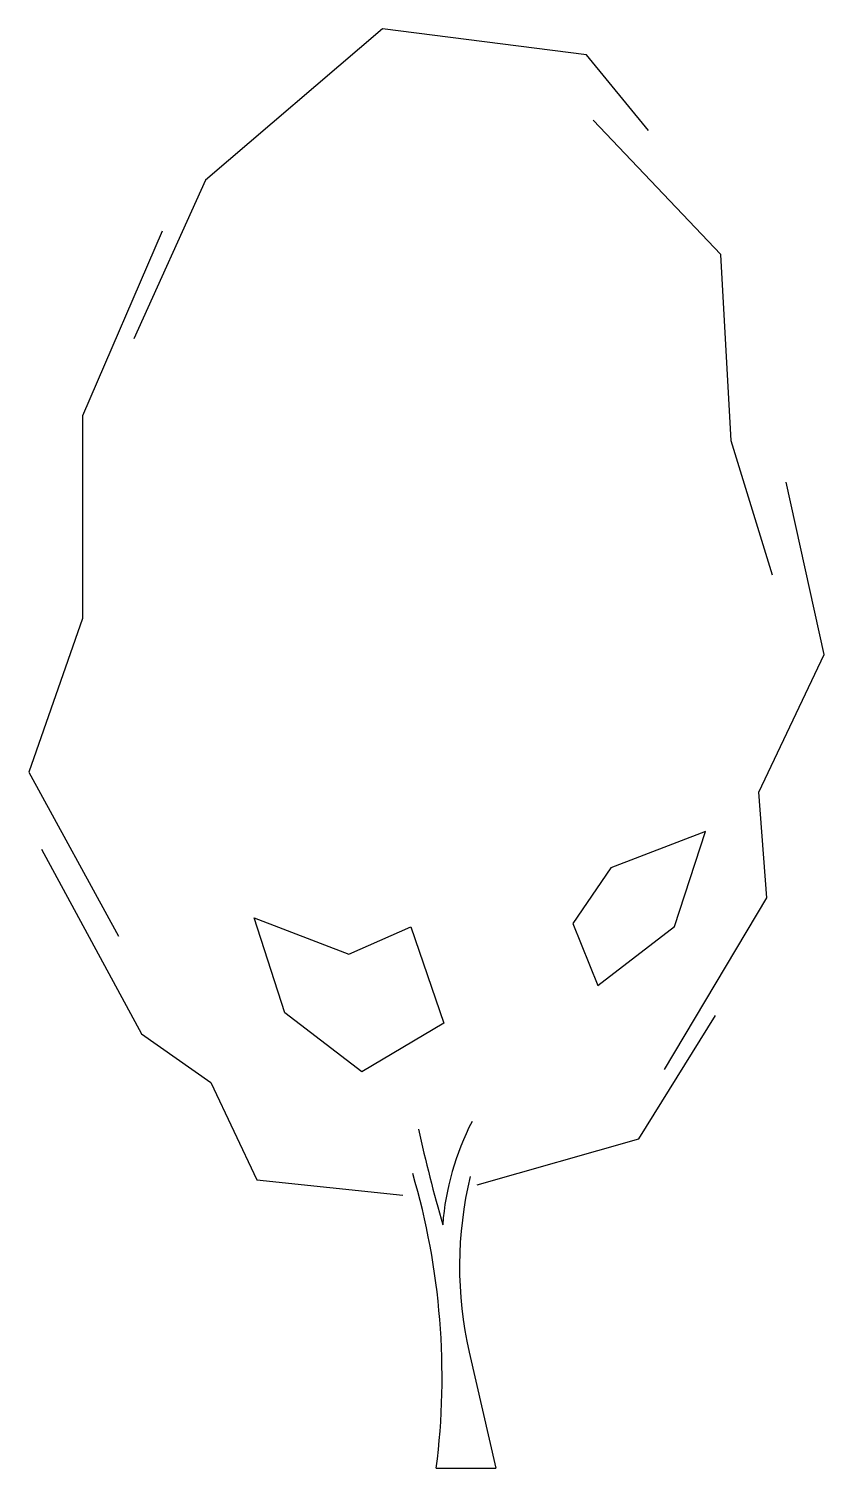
# Model space of a CAD drawing. Header units: metres. Extents: x -3.3 to 2.4, y 0 to 10.3.
import ezdxf

# ---------------------------------------------------------------- set-up
doc = ezdxf.new("R2010")
doc.units = ezdxf.units.M
doc.header["$LTSCALE"] = 0.2

msp = doc.modelspace()

# ---------------------------------------------------------------- linework, layer by layer
for p in [(-0.191, 0.83), (-0.426, 0)]:
    msp.add_line(p, (0, 0))
at = {"flags": 128}
for points in [[(1.093, 9.565), (0.649, 10.107), (-0.81, 10.293), (-2.076, 9.211), (-2.589, 8.075)], [(1.98, 6.386), (1.685, 7.347), (1.611, 8.678), (0.698, 9.639)], [(-2.387, 8.845), (-2.956, 7.525), (-2.956, 6.077), (-3.341, 4.977), (-2.699, 3.804)], [(1.207, 2.851), (1.94, 4.079), (1.882, 4.833), (2.35, 5.819), (2.079, 7.051)], [(-3.249, 4.427), (-2.534, 3.107), (-2.039, 2.759), (-1.709, 2.063), (-0.664, 1.953)], [(-0.132, 2.026), (1.023, 2.356), (1.573, 3.236)]]:
    msp.add_lwpolyline(points, dxfattribs=at)
for points in [[(0.823, 4.292), (0.552, 3.896), (0.73, 3.452), (1.28, 3.873), (1.5, 4.552), (0.823, 4.292)], [(-0.608, 3.872), (-0.372, 3.183), (-0.959, 2.835), (-1.509, 3.257), (-1.729, 3.935), (-1.052, 3.675)]]:
    msp.add_lwpolyline(points, close=True, dxfattribs=at)
for centre, radius, start, end in [((1.536, 1.595), 1.921, 152.6093, 175.6372), ((9.892, 4.715), 10.693, 192.3743, 196.1503), ((-5.536, 0.652), 5.152, 352.7336, 16.4007), ((2.515, 1.44), 2.774, 166.5107, 192.7097)]:
    msp.add_arc(centre, radius, start, end)

doc.saveas('drawing.dxf')
